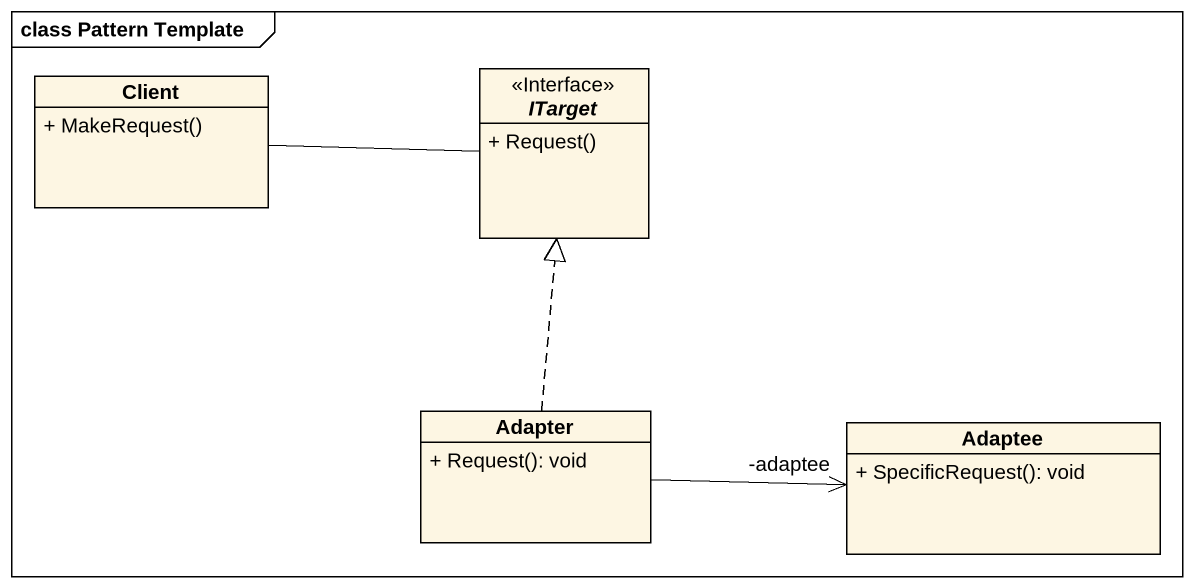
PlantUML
@startuml
mainframe class Pattern Template
hide circle
hide empty members
skinparam classAttributeIconSize 0
class Client {
  + MakeRequest()
}
interface ITarget <<Interface>> {
  + Request()
}
class Adapter {
  + Request(): void
}
class Adaptee {
  + SpecificRequest(): void
}
Client -right- ITarget
Adapter .up.|> ITarget
Adapter -right-> "-adaptee" Adaptee
@enduml
